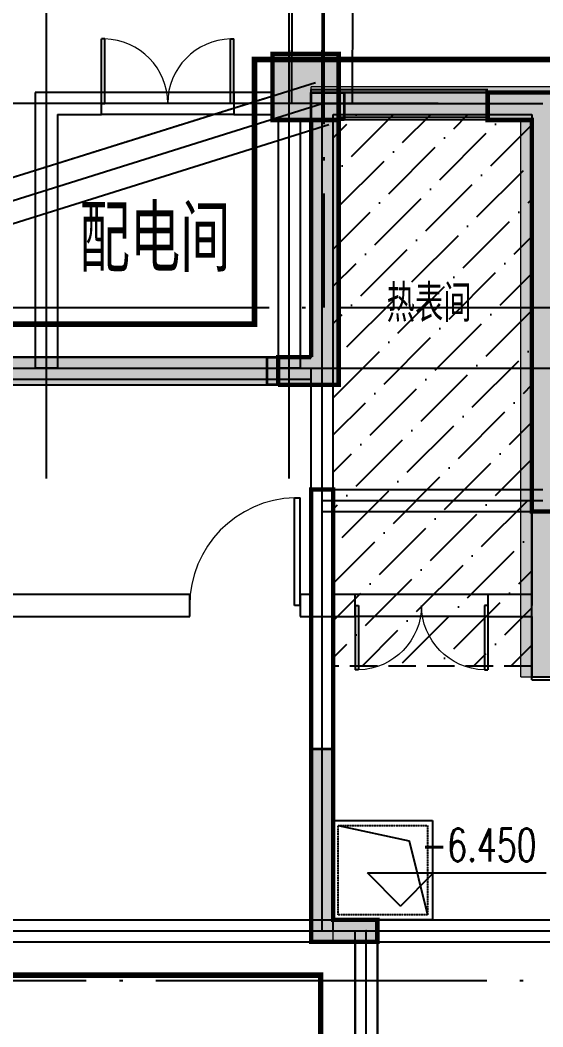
# Model space of a CAD drawing. Extents: x 290727 to 13733020, y 1731457 to 3643100.
# Drawn here: x 698425 to 703162, y 2202559 to 2211685 of the extents above; entities that cross this region are included whole.
import ezdxf

# ---------------------------------------------------------------- set-up
doc = ezdxf.new("R2010")
doc.units = 0
doc.header["$LTSCALE"] = 10
doc.header["$PDSIZE"] = 0.5
for name, pattern in [('DASH', [0.35, 0.25, -0.1]), ('DASHED', [0.75, 0.5, -0.25]), ('DOTE', [2.4200000000000004, 2, -0.2, 0.02, -0.2])]:
    doc.linetypes.add(name, pattern=pattern)
doc.layers.get('0').update_dxf_attribs({"linetype": 'CONTINUOUS'})
for name, color, linetype, true_color in [('1106', 7, 'CONTINUOUS', 0x89bf5f), ('2106', 7, 'CONTINUOUS', 0x64cfcf), ('2206', 7, 'CONTINUOUS', 0x3474d4)]:
    doc.layers.add(name, color=color, linetype=linetype, true_color=true_color)
for name, color, linetype in [('BEAM_DASH', 144, 'DASHED'), ('COLU', 2, 'CONTINUOUS'), ('COLUMN', 9, 'CONTINUOUS'), ('DIM_ELEV', 3, 'CONTINUOUS'), ('DOTE', 8, 'DOTE'), ('PUB_HATCH', 8, 'CONTINUOUS'), ('PUB_TEXT', 7, 'CONTINUOUS'), ('WALL', 255, 'CONTINUOUS'), ('WINDOW', 4, 'CONTINUOUS'), ('X-人防$0$PUB_HATCH', 8, 'CONTINUOUS'), ('人防4..30$0$人防4..30$0$SPACE_HATCH', 8, 'CONTINUOUS'), ('作业图', 4, 'CONTINUOUS'), ('文字', 4, 'CONTINUOUS'), ('防火分区示意线', 4, 'CONTINUOUS')]:
    doc.layers.add(name, color=color, linetype=linetype)
for name, color, linetype, lineweight in [('S_ConcWall', 8, 'CONTINUOUS', 35), ('X-人防$0$人防', 210, 'CONTINUOUS', 20), ('人防4..30$0$人防4..30$0$人防', 210, 'CONTINUOUS', 20)]:
    doc.layers.add(name, color=color, linetype=linetype, lineweight=lineweight)
doc.layers.get('0').off()
doc.styles.add('_TCH_DIM', font='SIMPLEX', dxfattribs={"bigfont": 'GBCBIG'})
doc.styles.add('HNSJY', font='HNSJY-07', dxfattribs={"width": 0.8, "bigfont": 'HNSJY-HZ'})

# ---------------------------------------------------------------- blocks, each defined once
blk = doc.blocks.new('A$C55C93FC2')
at = {"layer": 'DOTE', "linetype": 'DOTE', "ltscale": 150}
for p, q in [((216248.6431798763, 127235.4713699026), (216248.6431798766, 82642.3500122102)), ((107484.1350579556, 82642.35001189308), (252290.8196143164, 82642.35001189169)), ((102195.9590474386, 76542.35001189262), (252290.8196143164, 76542.35001189169))]:
    blk.add_line(p, q, dxfattribs=at)
blk = doc.blocks.new('A$C682E2834')
h = blk.add_hatch(color=0)
h.dxf.hatch_style = 1
h.paths.add_polyline_path([(30400.23085716739, 7899.570863577392), (30600.24778824602, 7899.58779752336), (30600.28163841716, 7499.763246389892), (30800.28163841716, 7499.782777639892), (30800.23085716716, 7899.561097952392), (32999.96913841716, 7899.459535452392), (33000.16445091716, 7499.571840139892), (33200.16445091716, 7499.638246389892), (33200.05505534937, 7899.587791461672), (33200.00038841716, 7899.570863577392), (33200.00038841739, 8099.440454095457), (30600.23085716739, 8099.570863577392), (30400.23085716739, 8099.570863577392)])
edge = h.paths.add_edge_path(flags=16)
edge.add_line((11799.89296654239, 7900.001527639892), (11799.80312279216, 7500.223207327392))
h.paths.add_polyline_path([(9600.016013417393, 7900.001527639892), (11799.89296654239, 7900.001527639892)], flags=17)
h.paths.add_polyline_path([(21424.87343529216, 250.0015276398917), (21599.87343529216, 250.0020159211417), (21599.87343529216, 0.002015921141719446), (21174.87343529216, 0.001527639891719446), (20999.87343529216, 0.002015921141719446), (20999.87343529216, 250.0020159211417), (21174.87343529216, 250.0015276398917), (21175.03163841716, 2150.010804983642), (21425.03163841716, 2149.991273733642)])
h.paths.add_polyline_path([(42349.82460716716, 2149.023988577392), (42599.82460716716, 2149.014222952392), (42599.74648216716, 0.0005510773917194456), (42199.74648216716, 0.002015921141719446), (42199.74648216716, 250.0020159211417), (42349.74648216716, 250.0015276398917)])
h.paths.add_polyline_path([(42599.90663841716, 3549.014222952392), (42349.90663841716, 3549.025941702392), (42350.00429466716, 5450.001527639892), (42200.00038841716, 5450.001527639892), (42200.00038841716, 5700.001527639892), (42600.00038841716, 5700.001527639892)])
h.paths.add_polyline_path([(40700.23085716716, 10549.10113701489), (40700.24257591716, 10799.10113701489), (41300.23866966716, 10799.07574638989), (41300.16054466716, 8649.073793264892), (41050.16054466716, 8649.083558889892), (41050.24257591716, 10549.08648857739)])
h.paths.add_polyline_path([(39150.00038841716, 5450.001527639892), (39150.00038841716, 5700.001527639892), (41050.00038841716, 5700.001527639892), (41050.00038841716, 6099.077699514892), (41300.00038841716, 6099.077699514892), (41300.00038841716, 5450.001527639892)])
h.paths.add_polyline_path([(35100.33632591716, 12949.37848076489), (35100.34804466716, 13199.37848076489), (35400.34023216716, 13199.34918388989), (35400.23866966716, 10799.34625420239), (35800.24648216716, 10799.33160576489), (35800.22695091716, 10549.33160576489), (35150.23866966716, 10549.36383232739), (35150.34413841716, 12949.36090263989)])
h.paths.add_polyline_path([(28700.48085716716, 13199.59723076489), (28700.47695091716, 12949.59723076489), (28650.48281029216, 12949.60309013989), (28650.38124779216, 10549.60504326489), (28000.38124779216, 10549.60504326489), (28000.38124779216, 10799.60504326489), (28400.38124779216, 10799.60504326489), (28400.48281029216, 13199.60699638989)])
h.paths.add_polyline_path([(22750.16249779216, 8649.935121389892), (22500.16249779216, 8649.944887014892), (22500.23866966716, 10799.94586357739), (23100.24257591716, 10799.91754326489), (23100.23085716716, 10549.91754326489), (22750.23866966716, 10549.93414482739)])
h.paths.add_polyline_path([(24650.00234154216, 5700.001527639892), (24650.00234154216, 5450.001527639892), (22500.00234154216, 5450.001527639892), (22500.00234154216, 6049.940980764892), (22750.00234154216, 6049.940980764892), (22750.00234154216, 5700.001527639892)])
h.paths.add_polyline_path([(25699.81679466716, 250.0010393586417), (25699.81679466716, 0.001039358641719446), (24799.74648216716, 0.001039358641719446), (24799.83046654216, 2149.837953421142), (25049.83046654216, 2149.827699514892), (25049.74648216716, 250.0010393586417)])
h.paths.add_polyline_path([(32024.28945091716, 0.001039358641719446), (31299.81679466716, 0.001039358641719446), (31299.81679466716, 250.0010393586417), (31774.35976341716, 250.0010393586417), (31774.89101341716, 2149.639711233642), (32024.89101341716, 2149.569398733642), (32024.35976341716, 250.0010393586417), (32499.81679466716, 250.0010393586417), (32499.81679466716, 0.001039358641719446)])
h.paths.add_polyline_path([(29000.14491966716, 5700.001527639892), (29000.14491966716, 5500.001527639892), (28400.14296654216, 5500.001527639892), (28400.22109154216, 7249.609926077392), (28600.22109154216, 7249.600160452392), (28600.14296654216, 5700.001527639892)])
h.paths.add_polyline_path([(34800.00038841716, 5500.001527639892), (34800.00038841716, 5700.001527639892), (35200.00038841716, 5700.001527639892), (35200.00038841716, 7249.351137014892), (35400.00038841716, 7249.351137014892), (35400.00038841716, 5500.001527639892)])
h.paths.add_polyline_path([(30000.47695091716, 12949.58355888989), (30000.48085716716, 13199.58160576489), (30600.48281029216, 13199.57184013989), (30600.32656029216, 9399.568910452392), (30400.33046654216, 9399.575746389892), (30400.48671654216, 12949.57574638989)])
h.paths.add_polyline_path([(33200.18398216716, 9399.449769827392), (33400.18007591716, 9399.442933889892), (33400.34023216716, 12949.44098076489), (33800.33632591716, 12949.41949638989), (33800.34804466716, 13199.41949638989), (33200.34023216716, 13199.44879326489)])
h.paths.add_polyline_path([(38099.74648216716, 0.001039358641719446), (38099.74648216716, 250.0010393586417), (38749.74648216716, 250.0010393586417), (38749.82460716716, 2149.190980764892), (38999.82460716716, 2149.181215139892), (38999.74648216716, 0.001039358641719446)])
h.paths.add_polyline_path([(35024.86366966716, 2149.365785452392), (34774.86366966716, 2149.374574514892), (34774.93788841716, 4199.375551077392), (35024.93788841716, 4199.365785452392)])
h.paths.add_polyline_path([(29025.00234154216, 2149.648500296142), (28775.00234154216, 2149.648500296142), (28775.00234154216, 4199.648012014892), (29025.00234154216, 4199.648012014892)])
h.paths.add_polyline_path([(1900.001609120285, 10800.00152763989), (1900.001609120285, 10550.00152763989), (1550.001609120285, 10550.00152763989), (1550.001609120285, 8650.001527639892), (1300.001609120285, 8650.001527639892), (1300.001609120285, 10800.00152763989)])
h.paths.add_polyline_path([(3450.00136497966, 5700.001527639892), (3450.00136497966, 5450.001527639892), (1300.001609120285, 5450.001527639892), (1300.001609120285, 6100.001527639892), (1550.001609120285, 6100.001527639892), (1550.001609120285, 5700.001527639892)])
h.paths.add_polyline_path([(20100.00234154216, 8650.001527639892), (19850.00234154216, 8650.001527639892), (19850.00234154216, 10550.00152763989), (19500.00234154216, 10550.00152763989), (19500.00234154216, 10800.00152763989), (20100.00234154216, 10800.00152763989)])
h.paths.add_polyline_path([(13899.85097435466, 12950.00152763989), (13899.85097435466, 13200.00152763989), (14199.85488060466, 13200.00152763989), (14199.85488060466, 10800.00152763989), (14599.85585716716, 10800.00152763989), (14599.85585716716, 10550.00152763989), (13949.85488060466, 10550.00152763989), (13949.85488060466, 12950.00152763989)])
h.paths.add_polyline_path([(7499.99745872966, 13200.00152763989), (7499.99745872966, 12950.00152763989), (7450.00136497966, 12950.00152763989), (7450.00136497966, 10550.00152763989), (6800.00136497966, 10550.00152763989), (6800.00136497966, 10800.00152763989), (7200.00136497966, 10800.00152763989), (7200.00136497966, 13200.00152763989)])
h.paths.add_polyline_path([(17950.00234154216, 5450.001527639892), (17950.00234154216, 5700.001527639892), (19850.00234154216, 5700.001527639892), (19850.00234154216, 6050.001527639892), (20100.00234154216, 6050.001527639892), (20100.00234154216, 5450.001527639892)])
h.paths.add_polyline_path([(16900.00234154216, 0.001039358641719446), (16900.00234154216, 250.0010393586417), (17550.00234154216, 250.0010393586417), (17550.00234154216, 2150.001039358642), (17800.00234154216, 2150.001039358642), (17800.00234154216, 0.001039358641719446)])
h.paths.add_polyline_path([(10575.42616966716, 0.001039358641719446), (10100.00136497966, 0.001039358641719446), (10100.00136497966, 250.0010393586417), (10575.42616966716, 250.0010393586417), (10575.00136497966, 2149.975160452392), (10825.00136497966, 2150.026918264892), (10825.42616966716, 250.0010393586417), (11300.00136497966, 250.0010393586417), (11300.00136497966, 0.001039358641719446)])
h.paths.add_polyline_path([(400.0016091202851, 5700.001527639892), (400.0016091202851, 5450.001527639892), (250.0016091202851, 5450.001527639892), (250.0016091202851, 3550.001527639892), (0.001609120285138488, 3550.001527639892), (0.001609120285138488, 5700.001527639892)])
h.paths.add_polyline_path([(400.0011208390351, 250.0020159211417), (400.0018532609101, 0.002015921141719446), (0.001609120285138488, 0.0005510773917194456), (0.001609120285138488, 2150.001039358642), (250.0016091202851, 2150.001039358642), (250.0016091202851, 250.0015276398917)])
h.paths.add_polyline_path([(13599.85488060466, 5500.001527639892), (13599.85488060466, 5700.001527639892), (13999.85488060466, 5700.001527639892), (13999.85488060466, 7250.001527639892), (14199.85488060466, 7250.001527639892), (14199.85488060466, 5500.001527639892)])
h.paths.add_polyline_path([(7800.00136497966, 5700.001527639892), (7800.00136497966, 5500.001527639892), (7200.00136497966, 5500.001527639892), (7200.00136497966, 7250.001527639892), (7400.00136497966, 7250.001527639892), (7400.00136497966, 5700.001527639892)])
h.paths.add_polyline_path([(12599.85097435466, 13200.00152763989), (12599.85097435466, 12950.00152763989), (12199.85488060466, 12950.00152763989), (12199.85488060466, 9400.001527639892), (11999.85488060466, 9400.001527639892), (11999.85488060466, 13200.00152763989)])
h.paths.add_polyline_path([(9200.001364979893, 9400.001527639892), (9200.001364979893, 12950.00152763989), (8799.99745872966, 12950.00152763989), (8799.99745872966, 13200.00152763989), (9400.00136497966, 13200.00152763989), (9400.001364979893, 9400.001527639892)])
h.paths.add_polyline_path([(4500.00136497966, 250.0010393586417), (4500.00136497966, 0.001039358641719446), (3600.00136497966, 0.001039358641719446), (3600.00136497966, 2150.001039358642), (3850.00136497966, 2150.001039358642), (3850.00136497966, 250.0010393586417)])
h.paths.add_polyline_path([(7825.00136497966, 2150.001039358642), (7575.00136497966, 2150.001039358642), (7575.00136497966, 4200.001527639892), (7825.00136497966, 4200.001527639892)])
h.paths.add_polyline_path([(13824.85683372966, 2150.001039358642), (13574.85683372966, 2150.001039358642), (13574.85683372966, 4200.001527639892), (13824.85683372966, 4200.001527639892)])
edge = h.paths.add_edge_path()
edge.add_line((11999.78554466739, 8100.001527639892), (12199.78554466739, 8100.001527639892))
edge.add_line((12199.78554466739, 8100.001527639892), (12199.78554466739, 7900.001527639892))
edge.add_line((12199.78554466739, 7900.001527639892), (11999.76861358853, 7900.01846158586))
edge.add_line((9400.016013417393, 8100.001527639892), (9200.016013417393, 8100.001527639892))
edge.add_line((9200.016013417393, 8100.001527639892), (9200.016013417393, 7900.001527639892))
edge.add_line((9200.016013417393, 7900.001527639892), (9400.032944496023, 7900.01846158586))
edge.add_line((9400.011129499879, 7900.018459738931), (9400.00136497966, 7500.188051077392))
edge.add_line((9400.00136497966, 7500.188051077392), (9600.00136497966, 7500.182191702392))
edge.add_line((9600.00136497966, 7500.182191702392), (9600.016013417393, 7900.001527639892))
edge.add_line((11999.87831810489, 8100.001527639892), (9400.016013417393, 8100.001527639892))
edge.add_line((11799.80312279216, 7500.223207327392), (11999.80312279239, 7500.193910452392))
edge.add_line((11999.80312279239, 7500.193910452392), (11999.76861358853, 7900.01846158586))
at = {"layer": 'S_ConcWall', "color": 0, "lineweight": 35, "ltscale": 0.9999999776482582}
for p, q in [((7200.00136497966, 10800.00152763989), (7200.00136497966, 13200.00152763989)), ((7200.00136497966, 13200.00152763989), (7499.99745872966, 13200.00152763989)), ((7499.99745872966, 13200.00152763989), (7499.99745872966, 12950.00152763989)), ((8799.99745872966, 12950.00152763989), (8799.99745872966, 13200.00152763989)), ((8799.99745872966, 13200.00152763989), (9400.00136497966, 13200.00152763989)), ((7499.99745872966, 12950.00152763989), (7450.00136497966, 12950.00152763989)), ((7450.00136497966, 12950.00152763989), (7450.00136497966, 10550.00152763989)), ((9200.001364979893, 12950.00152763989), (8799.99745872966, 12950.00152763989)), ((9200.001364979893, 9400.001527639892), (9200.001364979893, 12950.00152763989)), ((6800.00136497966, 10550.00152763989), (6800.00136497966, 10800.00152763989)), ((6800.00136497966, 10800.00152763989), (7200.00136497966, 10800.00152763989)), ((7450.00136497966, 10550.00152763989), (6800.00136497966, 10550.00152763989)), ((9400.001364979893, 9400.001527639892), (9200.001364979893, 9400.001527639892)), ((7200.00136497966, 5500.001527639892), (7200.00136497966, 7250.001527639892)), ((7200.00136497966, 7250.001527639892), (7400.00136497966, 7250.001527639892)), ((7400.00136497966, 7250.001527639892), (7400.00136497966, 5700.001527639892)), ((7400.00136497966, 5700.001527639892), (7800.00136497966, 5700.001527639892)), ((7800.00136497966, 5700.001527639892), (7800.00136497966, 5500.001527639892)), ((7800.00136497966, 5500.001527639892), (7200.00136497966, 5500.001527639892))]:
    blk.add_line(p, q, dxfattribs=at)
blk = doc.blocks.new('$DorLib2D$00000002')
for p, q in [((-0.5, -1e-16), (-0.5000000000000007, 0.4875)), ((-0.4750000000000007, 0.4875), (-0.5000000000000007, 0.4875)), ((-0.475, 0), (-0.4750000000000007, 0.4875)), ((0.475, 0), (0.4750000000000007, 0.4875)), ((0.4750000000000007, 0.4875), (0.5000000000000007, 0.4875)), ((0.5, -1e-16), (0.5000000000000007, 0.4875)), ((-0.5, -1e-16), (-0.475, 0)), ((0.5, -1e-16), (0.475, 0))]:
    blk.add_line(p, q)
at = {"lineweight": 13}
for centre, start, end in [((-0.4875, 0), 0, 88.53071641864632), ((0.4875, 0), 91.46928358135372, 180)]:
    blk.add_arc(centre, 0.4875, start, end, dxfattribs=at)
blk = doc.blocks.new('$DorLib2D$00000001')
for p, q in [((0.45, 0.975), (0.5000000000000002, 0.975)), ((0.45, 0), (0.45, 0.975)), ((0.5, 0), (0.5, 0.975)), ((0.5, 0), (0.45, 0))]:
    blk.add_line(p, q)
at = {"lineweight": 13}
blk.add_arc((0.475, 0), 0.975, 91.46928358135379, 180, dxfattribs=at)
blk = doc.blocks.new('_FZH')
blk.add_lwpolyline([(-0.5, -0.5), (0.5, -0.5), (0.5, 0.5), (-0.5, 0.5)], close=True)
at = {"layer": 'PUB_HATCH'}
blk.add_solid([(-0.5, -0.5), (0.5, -0.5), (-0.5, 0.5), (0.5, 0.5)], dxfattribs=at)
blk = doc.blocks.new('车库建筑作业图')
at = {"layer": 'PUB_HATCH'}
h = blk.add_hatch(dxfattribs=at)
h.set_pattern_fill('ANSI36', color=256, scale=150, style=0)
h.set_pattern_definition([(45, (0, 0), (126.284851702535, 463.0444562426283), [595.3125, -119.0625, 0, -119.0625])])
h.paths.add_polyline_path([(707862.3761730163, 2210829.787113925), (706062.3761730662, 2210829.787113925), (706062.3663344787, 2208679.706761317), (707862.3663344288, 2208679.706761317)])
h.paths.add_polyline_path([(701262.376173102, 2210829.787113925), (703062.376173052, 2210829.787113925), (703062.376173052, 2205829.787113921), (701262.376173102, 2205829.787113921)])
at = {"layer": 'X-人防$0$PUB_HATCH', "linetype": 'Continuous'}
for points in [[(701062.3608144226, 2208630.607607287), (701312.3607144649, 2208380.607607287), (701312.3616740549, 2210780.597866761), (701062.3617940038, 2211080.597180048)], [(703262.3629751089, 2205730.608290114), (703262.3649750303, 2210830.60322314), (703122.3648926244, 2210860.60283858), (702962.3649554228, 2210780.602399083), (702962.3629751089, 2205730.608407756)]]:
    blk.add_hatch(color=256, dxfattribs=at).paths.add_polyline_path(points)
at = {"layer": '人防4..30$0$人防4..30$0$SPACE_HATCH'}
for points in [[(703122.3648926244, 2210860.60283858), (703162.3646022158, 2211080.602948455), (701062.3617940038, 2211080.597180048), (701312.3616740549, 2210780.597866761), (702962.3649554228, 2210780.602399083)], [(705862.3770504649, 2210830.610365), (706112.3771504229, 2211080.611051715), (703162.3646022158, 2211080.602948455), (703122.3648926244, 2210860.60283858), (703262.3649750303, 2210830.60322314)], [(695312.364080307, 2208430.607607287), (695412.3640712441, 2208380.607607287), (701312.3607144649, 2208380.607607287), (701062.3608144226, 2208630.607607287), (695412.3641165583, 2208630.607607287)]]:
    blk.add_hatch(color=256, dxfattribs=at).paths.add_polyline_path(points)
blk.add_lwpolyline([(702162.3602565012, 2204429.78724206), (702162.359898594, 2203529.787242117), (701262.3615246179, 2203529.787242117), (701262.3615246179, 2204429.78724206)], close=True)
blk.add_lwpolyline([(701307.3615246179, 2204384.78724206), (701950.344184555, 2204246.180837715), (702117.3602565012, 2203574.784510025)])
at = {"layer": 'DIM_ELEV'}
for p, q in [((701872.6731401365, 2203654.479924731), (701572.6731401365, 2203954.479924731)), ((701572.6731401365, 2203954.479924731), (703191.1717378674, 2203954.479924731)), ((701872.6731401365, 2203654.479924731), (702172.6731401365, 2203954.479924731))]:
    blk.add_line(p, q, dxfattribs=at)
at = {"layer": 'DOTE', "linetype": 'Continuous'}
for p, q in [((698662.3617337258, 2207529.787113925), (698662.3617337258, 2211929.776646284)), ((700862.3611083344, 2207529.786134366), (700862.3611083344, 2211929.775666726)), ((702212.3617336204, 2210929.776646274), (697662.3617337313, 2210929.776646274))]:
    blk.add_line(p, q, dxfattribs=at)
at = {"layer": 'DOTE', "ltscale": 150}
blk.add_line((692998.279120014, 2208529.787113946), (737690.9445045231, 2208529.787113946), dxfattribs=at)
at = {"layer": 'PUB_HATCH', "linetype": 'DASH', "ltscale": 100}
blk.add_lwpolyline([(701262.376173102, 2210829.787113925), (703062.376173052, 2210829.787113925), (703062.376173052, 2205829.787113921), (701262.376173102, 2205829.787113921)], close=True, dxfattribs=at)
at = {"layer": 'WALL', "linetype": 'Continuous'}
for p, q in [((699162.4355929566, 2211029.776646235), (698562.3617336694, 2211029.776646274)), ((698562.3617336694, 2211029.776646274), (698562.3617337011, 2208529.787113946)), ((699162.4355929566, 2210829.776646416), (699162.4355929566, 2211029.776646235)), ((700712.5094524823, 2211029.776646236), (700362.4355929565, 2211029.776646241)), ((700362.4355929565, 2211029.776646241), (700362.4355929566, 2210829.776646416)), ((698762.3617336804, 2210829.77664637), (699162.4355929566, 2210829.776646416)), ((698762.3617336804, 2210829.77664637), (698762.3617337011, 2208529.787113946)), ((700362.4355929566, 2210829.776646416), (700712.5094524825, 2210829.776646458)), ((700762.361108298, 2210779.78711423), (700762.3611082606, 2208529.786134361)), ((700962.3611082889, 2210779.787114229), (700962.3611082606, 2208529.786134361)), ((698762.3617337011, 2208529.787113946), (698562.3617337011, 2208529.787113946)), ((700962.3611082606, 2208529.786134361), (700762.3611082606, 2208529.786134361)), ((693862.3761731185, 2203529.787113924), (701662.3761729788, 2203529.787113897)), ((701662.3761730728, 2203529.787113946), (701662.3761730728, 2202129.787113946)), ((701662.3761729788, 2203529.787113897), (701662.3761730728, 2202230.783123878)), ((694062.3761730639, 2203329.787113924), (701462.3761731095, 2203329.787113898)), ((701462.3761730728, 2203329.787113946), (701462.3761730728, 2202029.787113946)), ((701462.3761731095, 2203329.787113898), (701462.3761731095, 2202329.783123873))]:
    blk.add_line(p, q, dxfattribs=at)
at = {"layer": 'WALL'}
for p, q in [((701062.3761730486, 2211029.787113956), (703162.3761730524, 2211029.787113946)), ((701062.3761730486, 2208629.787113946), (701062.3761730486, 2211029.787113956)), ((703162.3761730524, 2211029.787113946), (706062.376173067, 2211029.787113932)), ((701262.3761730486, 2210829.787113955), (703062.3761730519, 2210829.787113946)), ((701262.3761730486, 2208529.787113946), (701262.3761730486, 2210829.787113955)), ((703062.3761730519, 2210829.787113946), (703062.3761730519, 2206479.787113923)), ((695262.3761730723, 2208629.787113946), (701062.3761730486, 2208629.787113946)), ((701262.3761730486, 2206479.787113923), (701262.3761730486, 2208529.787113946)), ((695362.3761730723, 2208429.787113946), (701062.3761730486, 2208429.787113946)), ((701062.3761730486, 2206479.787113923), (701062.3761730486, 2208429.787113946)), ((699962.3761772129, 2206479.787113923), (698162.3761730721, 2206479.787113923)), ((699962.3761772129, 2206279.787113923), (699962.3761772129, 2206479.787113923)), ((701062.3761730486, 2206479.787113923), (700962.3761772129, 2206479.787113923)), ((700962.3761772129, 2206479.787113923), (700962.3761772129, 2206279.787113923)), ((701462.3761730222, 2206479.787113923), (701262.3761730486, 2206479.787113923)), ((701462.3761730222, 2206279.787113923), (701462.3761730222, 2206479.787113923)), ((703062.3761730519, 2206479.787113923), (702662.3761730222, 2206479.787113923)), ((702662.3761730222, 2206479.787113923), (702662.3761730222, 2206279.787113923)), ((698362.3761730721, 2206279.787113923), (699962.3761772129, 2206279.787113923)), ((700962.3761772129, 2206279.787113923), (701162.3761730486, 2206279.787113923)), ((701162.3761730486, 2206279.787113923), (701462.3761730222, 2206279.787113923)), ((702662.3761730222, 2206279.787113923), (703062.3761730519, 2206279.787113923)), ((703062.3761730519, 2206279.787113923), (703062.3761730519, 2205729.787113923)), ((703262.3761730519, 2205729.787113923), (703062.3761730519, 2205729.787113923)), ((698362.3761730718, 2203529.787113946), (701662.3761730728, 2203529.787113946)), ((698262.3761730718, 2203329.787113946), (701462.3761730728, 2203329.787113946))]:
    blk.add_line(p, q, dxfattribs=at)
at = {"layer": 'WINDOW', "linetype": 'Continuous'}
for p, q in [((700362.4355930701, 2211029.776646286), (699162.4355930701, 2211029.776646286)), ((700362.4355930701, 2210829.776646286), (699162.4355930701, 2210829.776646286)), ((702662.3761730222, 2206479.787113923), (701462.3761730222, 2206479.787113923)), ((702662.3761730222, 2206279.787113923), (701462.3761730222, 2206279.787113923))]:
    blk.add_line(p, q, dxfattribs=at)
at = {"layer": 'WINDOW', "linetype": 'DASH'}
blk.add_lwpolyline([(702117.3602565012, 2204384.78724206), (702117.3602565012, 2203574.784510025), (701307.3615246179, 2203574.784510025), (701307.3615246179, 2204384.78724206)], close=True, dxfattribs=at)
at = {"layer": 'X-人防$0$人防', "color": 6, "linetype": 'Continuous'}
for p, q in [((701062.3608144226, 2208630.607607287), (701062.3617940038, 2211080.597180048)), ((701312.3607144649, 2208380.607607287), (701312.3616740549, 2210780.597866761)), ((702962.3629751089, 2205730.608407756), (702962.3649554228, 2210780.602399083)), ((702962.3629751089, 2205730.608407756), (703262.3629751089, 2205730.608290114))]:
    blk.add_line(p, q, dxfattribs=at)
at = {"layer": '人防4..30$0$人防4..30$0$人防'}
for p, q in [((703162.3646022158, 2211080.602948455), (701062.3617940038, 2211080.597180048)), ((706112.3771504229, 2211080.611051715), (703162.3646022158, 2211080.602948455)), ((702962.3649554228, 2210780.602399083), (701312.3616740549, 2210780.597866761)), ((695412.3641165583, 2208630.607607287), (701062.3608144226, 2208630.607607287)), ((695412.3640712441, 2208380.607607287), (701312.3607144649, 2208380.607607287))]:
    blk.add_line(p, q, dxfattribs=at)
at = {"layer": '防火分区示意线', "color": 5, "linetype": 'DASH', "ltscale": 300, "const_width": 50, "elevation": -2.017032051709331}
blk.add_lwpolyline([(716686.7970012687, 2237177.859838529), (716686.8080434585, 2213717.55478368), (718510.6231462669, 2213717.55478368), (718510.6231462669, 2211277.590819736), (716686.8080434585, 2211277.788782894), (716686.8080434585, 2210928.161636708), (716686.8080731133, 2208928.15973419), (706348.8400330347, 2208928.159722622), (706348.8400330507, 2210254.372608233), (706348.8400330176, 2211328.159722161), (703148.8400330299, 2211328.159722161), (702173.8147297268, 2211328.151802088), (700548.8400330504, 2211328.148078748), (700548.8400330504, 2208928.159722183), (693948.8400330503, 2208928.159722184), (693948.8400330499, 2203028.159722184), (701148.8400330509, 2203028.159722159), (701148.8400330509, 2197428.159101844), (725523.197439554, 2197428.159712187), (725523.1974395593, 2196128.15972293), (720199.1199904542, 2196128.159722929), (720199.1199904656, 2191679.093963503)], dxfattribs=at)
at = {"color": 8}
blk.add_blockref('A$C682E2834', (693862.3601596428, 2197829.785586278), dxfattribs=at)
at = {"layer": 'COLUMN', "linetype": 'Continuous', "xscale": 600.0355439274572, "yscale": 599.972066358896, "zscale": 599.972066358896, "rotation": 270}
blk.add_blockref('_FZH', (701012.495485613, 2211079.804885885), dxfattribs=at)
at = {"layer": 'WINDOW', "linetype": 'Continuous', "xscale": 1200, "yscale": 1200, "zscale": -1200}
blk.add_blockref('$DorLib2D$00000002', (699762.4355930701, 2210929.776646286), dxfattribs=at)
at = {"layer": 'WINDOW', "xscale": 1000, "yscale": 1000, "zscale": -1000}
blk.add_blockref('$DorLib2D$00000001', (700462.3761772129, 2206379.787113923), dxfattribs=at)
at = {"layer": 'WINDOW', "linetype": 'Continuous', "xscale": -1200, "yscale": 1200, "zscale": -1200, "rotation": 180}
blk.add_blockref('$DorLib2D$00000002', (702062.3761730222, 2206379.787113923), dxfattribs=at)
at = {"layer": '文字', "linetype": 'Continuous'}
blk.add_blockref('A$C55C93FC2', (484928.2411151752, 2126437.437102827), dxfattribs=at)
at = {"layer": 'PUB_TEXT'}
for s, height, style, width, p in [('热表间', 337.5886524822695, 'HNSJY', 0.8, (701746.6544117086, 2208948.952173115)), ('-6.450', 297.5, '_TCH_DIM', 0.7058823529411765, (702061.1717378674, 2204059.479924731))]:
    blk.add_text(s, height=height, dxfattribs=dict(at, style=style, width=width)).set_placement(p)
at = {"layer": '文字', "linetype": 'Continuous', "style": 'HNSJY', "width": 0.8}
blk.add_text('配电间', height=599.9999999999998, dxfattribs=at).set_placement((698963.4033595542, 2209402.031163814))
blk = doc.blocks.new('人防-l')
at = {"layer": '2106'}
blk.add_hatch(color=0, dxfattribs=at).paths.add_polyline_path([(853204.2844224663, -921983.6890150621), (852604.2844224663, -921983.6890150621), (852604.2844224663, -922583.6890150621), (853204.2844224663, -922583.6890150621)])
at = {"color": 0}
for p, q in [((853054.2844224663, -922433.6890150621), (853059.1594224663, -921233.7827650621)), ((847154.2844224663, -924283.7827650621), (853054.2844224663, -922433.6890150621)), ((853054.2844224663, -924833.6890150621), (853054.2844224663, -922433.6890150621)), ((853054.2844224663, -922433.6890150621), (854554.7219224663, -922433.6890150621)), ((854554.7219224663, -922433.6890150621), (855054.7219224663, -922433.6890150621)), ((850154.7219224663, -924833.6890150621), (852654.7219224663, -924833.6890150621)), ((852654.7219224663, -924833.6890150621), (853054.2844224663, -924833.6890150621)), ((853054.7219224663, -926033.6890150621), (853054.2844224663, -924833.6890150621)), ((853054.7219224663, -926033.6890150621), (855054.7219224663, -926033.6890150621)), ((853054.7219224663, -929933.6890150621), (853054.7219224663, -926033.6890150621)), ((850154.7219224663, -929933.6890150621), (853054.7219224663, -929933.6890150621)), ((853054.7219224663, -929933.6890150621), (853454.7219224663, -929933.6890150621)), ((853454.7219224663, -929933.6890150621), (853554.7219224663, -929933.6890150621)), ((853454.7219224663, -931308.6890150621), (853454.7219224663, -929933.6890150621)), ((853554.7219224663, -929933.6890150621), (855254.2844224663, -929933.6890150621))]:
    blk.add_line(p, q, dxfattribs=at)
for p in [(853054.2844224663, -922433.6890150621), (854554.7219224663, -922433.6890150621), (852654.7219224663, -924833.6890150621), (853054.2844224663, -924833.6890150621), (853054.7219224663, -926033.6890150621), (853054.7219224663, -929933.6890150621), (853454.7219224663, -929933.6890150621), (853554.7219224663, -929933.6890150621)]:
    blk.add_point(p, dxfattribs=at)
at = {"layer": '1106', "color": 0}
for p, q in [((852954.2844224663, -924733.6890150621), (852954.2844224663, -922308.6890150621)), ((852954.2844224663, -922308.6890150621), (854554.7219224663, -922308.6890150621)), ((854554.7219224663, -922333.6890150621), (855054.7219224663, -922333.6890150621)), ((853204.2844224663, -924983.6890150621), (853204.2844224663, -922558.6890150621)), ((853204.2844224663, -922558.6890150621), (854554.7219224663, -922558.6890150621)), ((854554.7219224663, -922583.6890150621), (854954.7219224663, -922583.6890150621)), ((854954.7219224663, -926033.6890150621), (854954.7219224663, -922583.6890150621)), ((852654.7219224663, -924733.6890150621), (852954.2844224663, -924733.6890150621)), ((852654.7219224663, -924983.6890150621), (853204.2844224663, -924983.6890150621)), ((852954.7219224663, -930033.6890150621), (852954.7219224663, -926033.6890150621)), ((853154.7219224663, -929833.6890150621), (853154.7219224663, -926033.6890150621)), ((854954.7219224663, -927658.6890150621), (854954.7219224663, -926033.6890150621)), ((854954.7219224663, -927658.6890150621), (855154.7219224663, -927658.6890150621)), ((853154.7219224663, -929833.6890150621), (853454.7219224663, -929833.6890150621)), ((853454.7219224663, -929833.6890150621), (853554.7219224663, -929833.6890150621)), ((852954.7219224663, -930033.6890150621), (853454.7219224663, -930033.6890150621)), ((853454.7219224663, -930033.6890150621), (853554.7219224663, -930033.6890150621))]:
    blk.add_line(p, q, dxfattribs=at)
at = {"layer": '2106', "color": 0, "linetype": 'Continuous'}
blk.add_lwpolyline([(853204.2844224663, -921983.6890150621), (852604.2844224663, -921983.6890150621), (852604.2844224663, -922583.6890150621), (853204.2844224663, -922583.6890150621)], close=True, dxfattribs=at)
at = {"layer": '2206', "color": 0}
for p, q in [((852779.2844224663, -922433.6890150621), (852784.1594224663, -921233.7827650621)), ((852779.2844224663, -922433.6890150621), (852784.1594224663, -921233.7827650621)), ((853329.2844224663, -922433.6890150621), (853334.1594224663, -921233.7827650621)), ((847094.4719224663, -924092.9468275621), (852994.4719224663, -922242.8530775621)), ((847094.4719224663, -924092.9468275621), (852994.4719224663, -922242.8530775621)), ((847214.0969224663, -924474.6187025621), (853114.0969224663, -922624.5249525621)), ((850154.7219224663, -924733.6890150621), (852654.7219224663, -924733.6890150621)), ((850154.7219224663, -924733.6890150621), (852654.7219224663, -924733.6890150621)), ((852954.7219224663, -926033.6890150621), (852954.2844224663, -924833.6890150621)), ((852954.7219224663, -926033.6890150621), (852954.2844224663, -924833.6890150621)), ((853154.7219224663, -926033.6890150621), (853154.2844224663, -924833.6890150621)), ((850154.7219224663, -924983.6890150621), (852654.7219224663, -924983.6890150621)), ((853054.7219224663, -925933.6890150621), (855054.7219224663, -925933.6890150621)), ((853054.7219224663, -925933.6890150621), (855054.7219224663, -925933.6890150621)), ((852954.7219224663, -929933.6890150621), (852954.7219224663, -926033.6890150621)), ((852954.7219224663, -929933.6890150621), (852954.7219224663, -926033.6890150621)), ((853154.7219224663, -929933.6890150621), (853154.7219224663, -926033.6890150621)), ((853054.7219224663, -926133.6890150621), (855054.7219224663, -926133.6890150621)), ((850154.7219224663, -929833.6890150621), (853054.7219224663, -929833.6890150621)), ((850154.7219224663, -929833.6890150621), (853054.7219224663, -929833.6890150621)), ((853554.7219224663, -929833.6890150621), (855254.2844224663, -929833.6890150621)), ((853554.7219224663, -929833.6890150621), (855254.2844224663, -929833.6890150621)), ((853354.7219224663, -931308.6890150621), (853354.7219224663, -929933.6890150621)), ((853354.7219224663, -931308.6890150621), (853354.7219224663, -929933.6890150621)), ((853554.7219224663, -931308.6890150621), (853554.7219224663, -929933.6890150621)), ((850154.7219224663, -930033.6890150621), (853054.7219224663, -930033.6890150621)), ((853554.7219224663, -930033.6890150621), (855254.2844224663, -930033.6890150621))]:
    blk.add_line(p, q, dxfattribs=at)
blk = doc.blocks.new('梁图-10.22')
at = {"color": 0}
blk.add_lwpolyline([(-1416873.943200963, 242057.9509942881), (-1374274.180751553, 242056.402327342), (-1374273.926789003, 247757.9519703458), (-1375573.862072781, 247757.9519702988), (-1375573.646290239, 252857.0261872541), (-1381473.688507753, 252857.2966968529), (-1381473.688507753, 255257.288640481), (-1388473.444365969, 255257.5848538666), (-1388473.54592963, 252857.5554859159), (-1402674.072296815, 252857.9519702909), (-1402674.072296815, 255257.9519702615), (-1409673.925812442, 255257.9519702615), (-1409673.925812442, 252857.9519702909), (-1415574.025342433, 252857.9519702899), (-1415574.025342664, 247759.6041288716), (-1416873.954426425, 247759.6041289298), (-1416873.954426637, 242059.6085485495)], dxfattribs=at)
at = {"layer": 'BEAM_DASH', "color": 0, "lineweight": 18}
for p, q in [((-1409844.476907691, 256358.974766124), (-1409847.528179104, 255607.9512505592)), ((-1409298.945625933, 255257.9512505536), (-1409294.48149567, 256356.7282359293)), ((-1408073.916677306, 255257.9512505536), (-1409424.354177306, 255257.9512505536)), ((-1410024.354177306, 255226.4448301527), (-1415265.799506566, 253582.8575005592)), ((-1409424.354177306, 255007.9512505536), (-1408073.916677306, 255007.9512505536)), ((-1415224.354177306, 253176.6488785818), (-1410104.340238797, 254782.1583341039)), ((-1409973.916677306, 252857.9512505592), (-1412473.916677306, 252857.9512505592)), ((-1412473.891677306, 252607.9512505648), (-1409973.916677306, 252607.9512505643)), ((-1409674.299496452, 252607.9512505648), (-1409673.91667066, 251557.9147922229)), ((-1409473.953128992, 251657.9512505592), (-1409474.29948316, 252607.9512505643)), ((-1407673.916677306, 251657.9512505592), (-1409473.916677306, 251657.9512505592)), ((-1409673.916677306, 251557.9512505536), (-1409673.916677306, 247757.9512505592)), ((-1409473.916677306, 251457.9512505527), (-1407673.916677306, 251457.9512505527)), ((-1409473.916677306, 247557.9512505527), (-1409473.916677306, 251457.9512505527)), ((-1409673.916677306, 247757.9512505592), (-1412473.887677307, 247757.9512505592)), ((-1407474.331155913, 247757.9512505592), (-1409073.916677306, 247757.9512505592)), ((-1412473.916677306, 247557.9512505527), (-1409673.916677306, 247557.9512505527)), ((-1409273.916677306, 247557.9512505527), (-1409273.916677306, 246282.9512505592)), ((-1409073.916677306, 247557.9512505527), (-1407374.354177306, 247557.9512505527)), ((-1409073.916677306, 246282.9512505592), (-1409073.916677306, 247557.9512505527))]:
    blk.add_line(p, q, dxfattribs=at)
at = {"layer": 'COLU', "color": 0, "const_width": 40}
blk.add_lwpolyline([(-1409424.354177306, 255607.9512505508), (-1410024.354177306, 255607.9512505508), (-1410024.354177306, 255007.9512505536), (-1409424.354177306, 255007.9512505536)], close=True, dxfattribs=at)
at = {"layer": 'WALL', "color": 0, "const_width": 40}
for points in [[(-1407473.916677306, 251457.9512505527), (-1407473.916677306, 255257.9512505112), (-1408073.916677306, 255257.9512505112), (-1408073.916677306, 255007.9512505122), (-1407673.916677306, 255007.9512505122), (-1407673.916677306, 251457.9512505527)], [(-1409073.916677306, 247557.9512505527), (-1409073.916677306, 247757.9512505522), (-1409473.916677306, 247757.9512505522), (-1409473.916677306, 251657.9512505094), (-1409673.916677306, 251657.9512505094), (-1409673.916677306, 247557.9512505527)]]:
    blk.add_lwpolyline(points, close=True, dxfattribs=at)
for points in [[(-1409973.916677306, 252607.9512505885), (-1409424.354177306, 252607.9512505885), (-1409424.354177306, 255007.9512505536)], [(-1409674.354177306, 255007.9512505312), (-1409674.354177306, 252857.9512505592)], [(-1409674.354177306, 252857.9512505578), (-1409973.916677306, 252857.9512505578), (-1409973.916677306, 252607.9512505643)]]:
    blk.add_lwpolyline(points, dxfattribs=at)

msp = doc.modelspace()

# ---------------------------------------------------------------- block references
at = {"layer": '作业图', "color": 8, "linetype": 'ByBlock', "extrusion": (8.375082255434633e-20, 6.906956049514209e-07, 0.9999999999997616)}
msp.add_blockref('梁图-10.22', (2110736.317229423, 1955771.835862295, -0.471097132047975), dxfattribs=at)
at = {"layer": '作业图', "linetype": 'Continuous'}
msp.add_blockref('车库建筑作业图', (0, 0), dxfattribs=at)
at = {"layer": '作业图', "color": 8, "linetype": 'ByBlock'}
msp.add_blockref('人防-l', (-151892.3437962893, 3133363.476128358), dxfattribs=at)

doc.saveas('drawing.dxf')
